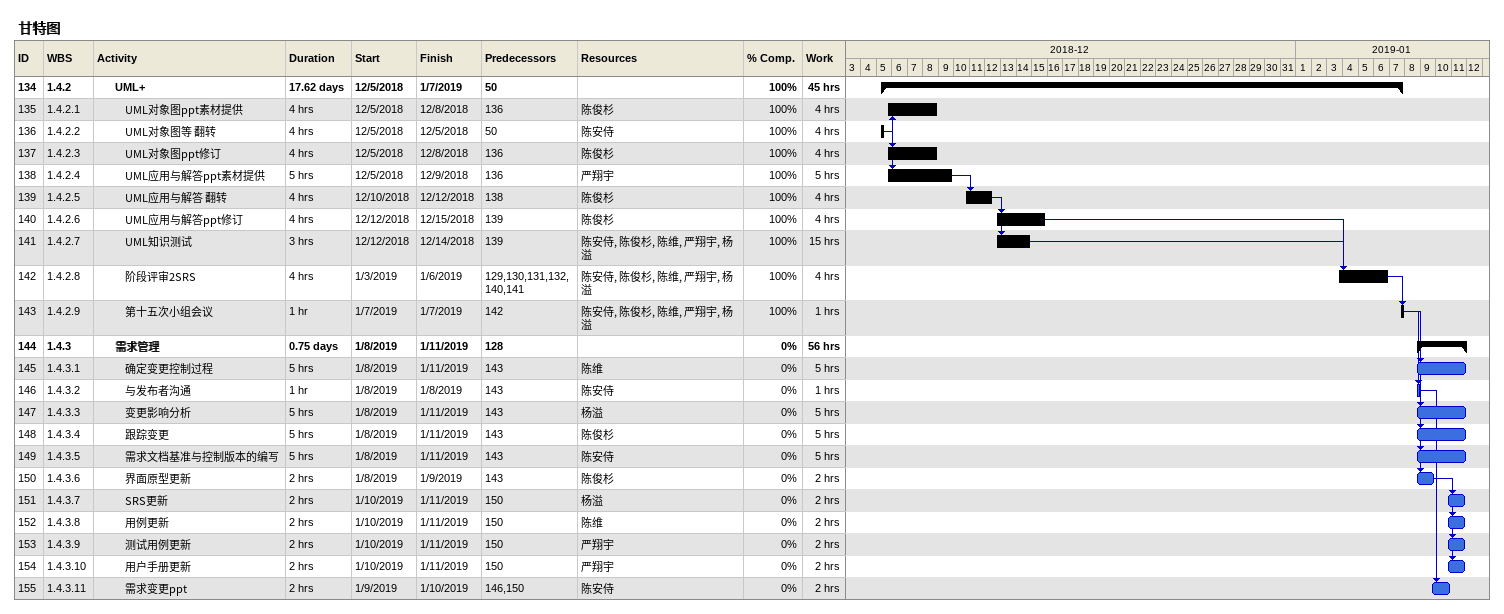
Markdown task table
甘特图

| ID | WBS | Task | Duration | Start | Finish | Predecessors | Resources | % complete | Work (h) |
|---|---|---|---|---|---|---|---|---|---|
| 134 | 1.4.2 | **UML+** | 17.62d | 2018-12-05 | 2019-01-07 | 50 |  | 100 | 45 |
| 135 | 1.4.2.1 | UML对象图ppt素材提供 | 4h | 2018-12-05 | 2018-12-08 | 136 | 陈俊杉 | 100 | 4 |
| 136 | 1.4.2.2 | UML对象图等 翻转 | 4h | 2018-12-05 | 2018-12-05 | 50 | 陈安侍 | 100 | 4 |
| 137 | 1.4.2.3 | UML对象图ppt修订 | 4h | 2018-12-05 | 2018-12-08 | 136 | 陈俊杉 | 100 | 4 |
| 138 | 1.4.2.4 | UML应用与解答ppt素材提供 | 5h | 2018-12-05 | 2018-12-09 | 136 | 严翔宇 | 100 | 5 |
| 139 | 1.4.2.5 | UML应用与解答 翻转 | 4h | 2018-12-10 | 2018-12-12 | 138 | 陈俊杉 | 100 | 4 |
| 140 | 1.4.2.6 | UML应用与解答ppt修订 | 4h | 2018-12-12 | 2018-12-15 | 139 | 陈俊杉 | 100 | 4 |
| 141 | 1.4.2.7 | UML知识测试 | 3h | 2018-12-12 | 2018-12-14 | 139 | 陈安侍, 陈俊杉, 陈维, 严翔宇, 杨溢 | 100 | 15 |
| 142 | 1.4.2.8 | 阶段评审2SRS | 4h | 2019-01-03 | 2019-01-06 | 129, 130, 131, 132, 140, 141 | 陈安侍, 陈俊杉, 陈维, 严翔宇, 杨溢 | 100 | 4 |
| 143 | 1.4.2.9 | 第十五次小组会议 | 1h | 2019-01-07 | 2019-01-07 | 142 | 陈安侍, 陈俊杉, 陈维, 严翔宇, 杨溢 | 100 | 1 |
| 144 | 1.4.3 | **需求管理** | 0.75d | 2019-01-08 | 2019-01-11 | 128 |  | 0 | 56 |
| 145 | 1.4.3.1 | 确定变更控制过程 | 5h | 2019-01-08 | 2019-01-11 | 143 | 陈维 | 0 | 5 |
| 146 | 1.4.3.2 | 与发布者沟通 | 1h | 2019-01-08 | 2019-01-08 | 143 | 陈安侍 | 0 | 1 |
| 147 | 1.4.3.3 | 变更影响分析 | 5h | 2019-01-08 | 2019-01-11 | 143 | 杨溢 | 0 | 5 |
| 148 | 1.4.3.4 | 跟踪变更 | 5h | 2019-01-08 | 2019-01-11 | 143 | 陈俊杉 | 0 | 5 |
| 149 | 1.4.3.5 | 需求文档基准与控制版本的编写 | 5h | 2019-01-08 | 2019-01-11 | 143 | 陈安侍 | 0 | 5 |
| 150 | 1.4.3.6 | 界面原型更新 | 2h | 2019-01-08 | 2019-01-09 | 143 | 陈俊杉 | 0 | 2 |
| 151 | 1.4.3.7 | SRS更新 | 2h | 2019-01-10 | 2019-01-11 | 150 | 杨溢 | 0 | 2 |
| 152 | 1.4.3.8 | 用例更新 | 2h | 2019-01-10 | 2019-01-11 | 150 | 陈维 | 0 | 2 |
| 153 | 1.4.3.9 | 测试用例更新 | 2h | 2019-01-10 | 2019-01-11 | 150 | 严翔宇 | 0 | 2 |
| 154 | 1.4.3.10 | 用户手册更新 | 2h | 2019-01-10 | 2019-01-11 | 150 | 严翔宇 | 0 | 2 |
| 155 | 1.4.3.11 | 需求变更ppt | 2h | 2019-01-09 | 2019-01-10 | 146, 150 | 陈安侍 | 0 | 2 |
